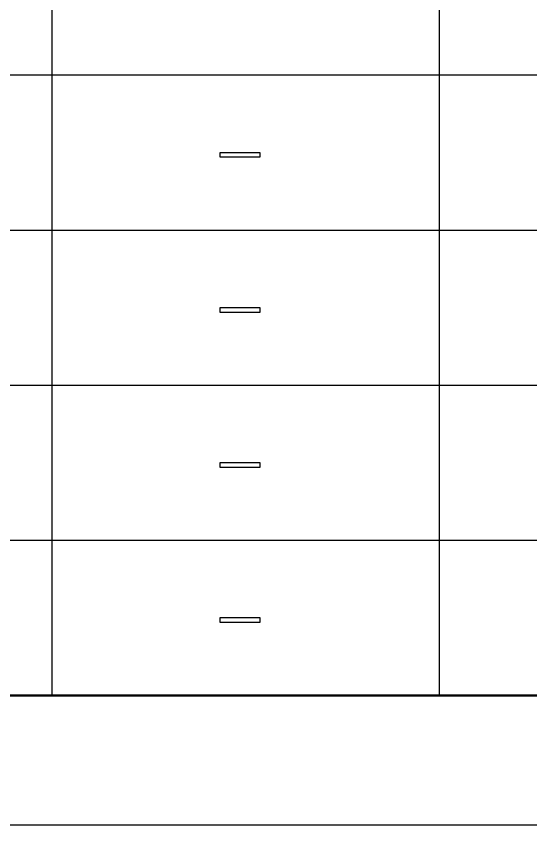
# Model space of a CAD drawing. Extents: x 0 to 420, y 0 to 297.
# Drawn here: x 251.61 to 271.54, y 0 to 31.29 of the extents above; entities that cross this region are included whole.
import ezdxf

# ---------------------------------------------------------------- set-up
doc = ezdxf.new("R2010")
doc.units = 0

msp = doc.modelspace()

# ---------------------------------------------------------------- linework, layer by layer
at = {"color": 7, "lineweight": 25}
for p, q in [((253, 5), (253, 47)), ((268, 5), (268, 47)), ((303, 29), (235, 29)), ((303, 23), (235, 23)), ((303, 17), (235, 17)), ((303, 11), (235, 11)), ((0, 0), (420, 0))]:
    msp.add_line(p, q, dxfattribs=at)
at = {"color": 7, "lineweight": 50}
for p, q in [((415, 5), (25, 5)), ((235, 5), (415, 5)), ((235, 5), (415, 5)), ((235, 5), (415, 5)), ((235, 5), (415, 5)), ((235, 5), (415, 5)), ((235, 5), (415, 5)), ((235, 5), (415, 5))]:
    msp.add_line(p, q, dxfattribs=at)
at = {"color": 7, "lineweight": 25}
for points in [[(259.511, 26.018), (261.043, 26.018), (261.043, 25.827), (259.511, 25.827)], [(259.511, 20.018), (261.043, 20.018), (261.043, 19.827), (259.511, 19.827)], [(259.511, 14.018), (261.043, 14.018), (261.043, 13.827), (259.511, 13.827)], [(259.511, 8.018), (261.043, 8.018), (261.043, 7.827), (259.511, 7.827)]]:
    msp.add_lwpolyline(points, close=True, dxfattribs=at)

doc.saveas('drawing.dxf')
